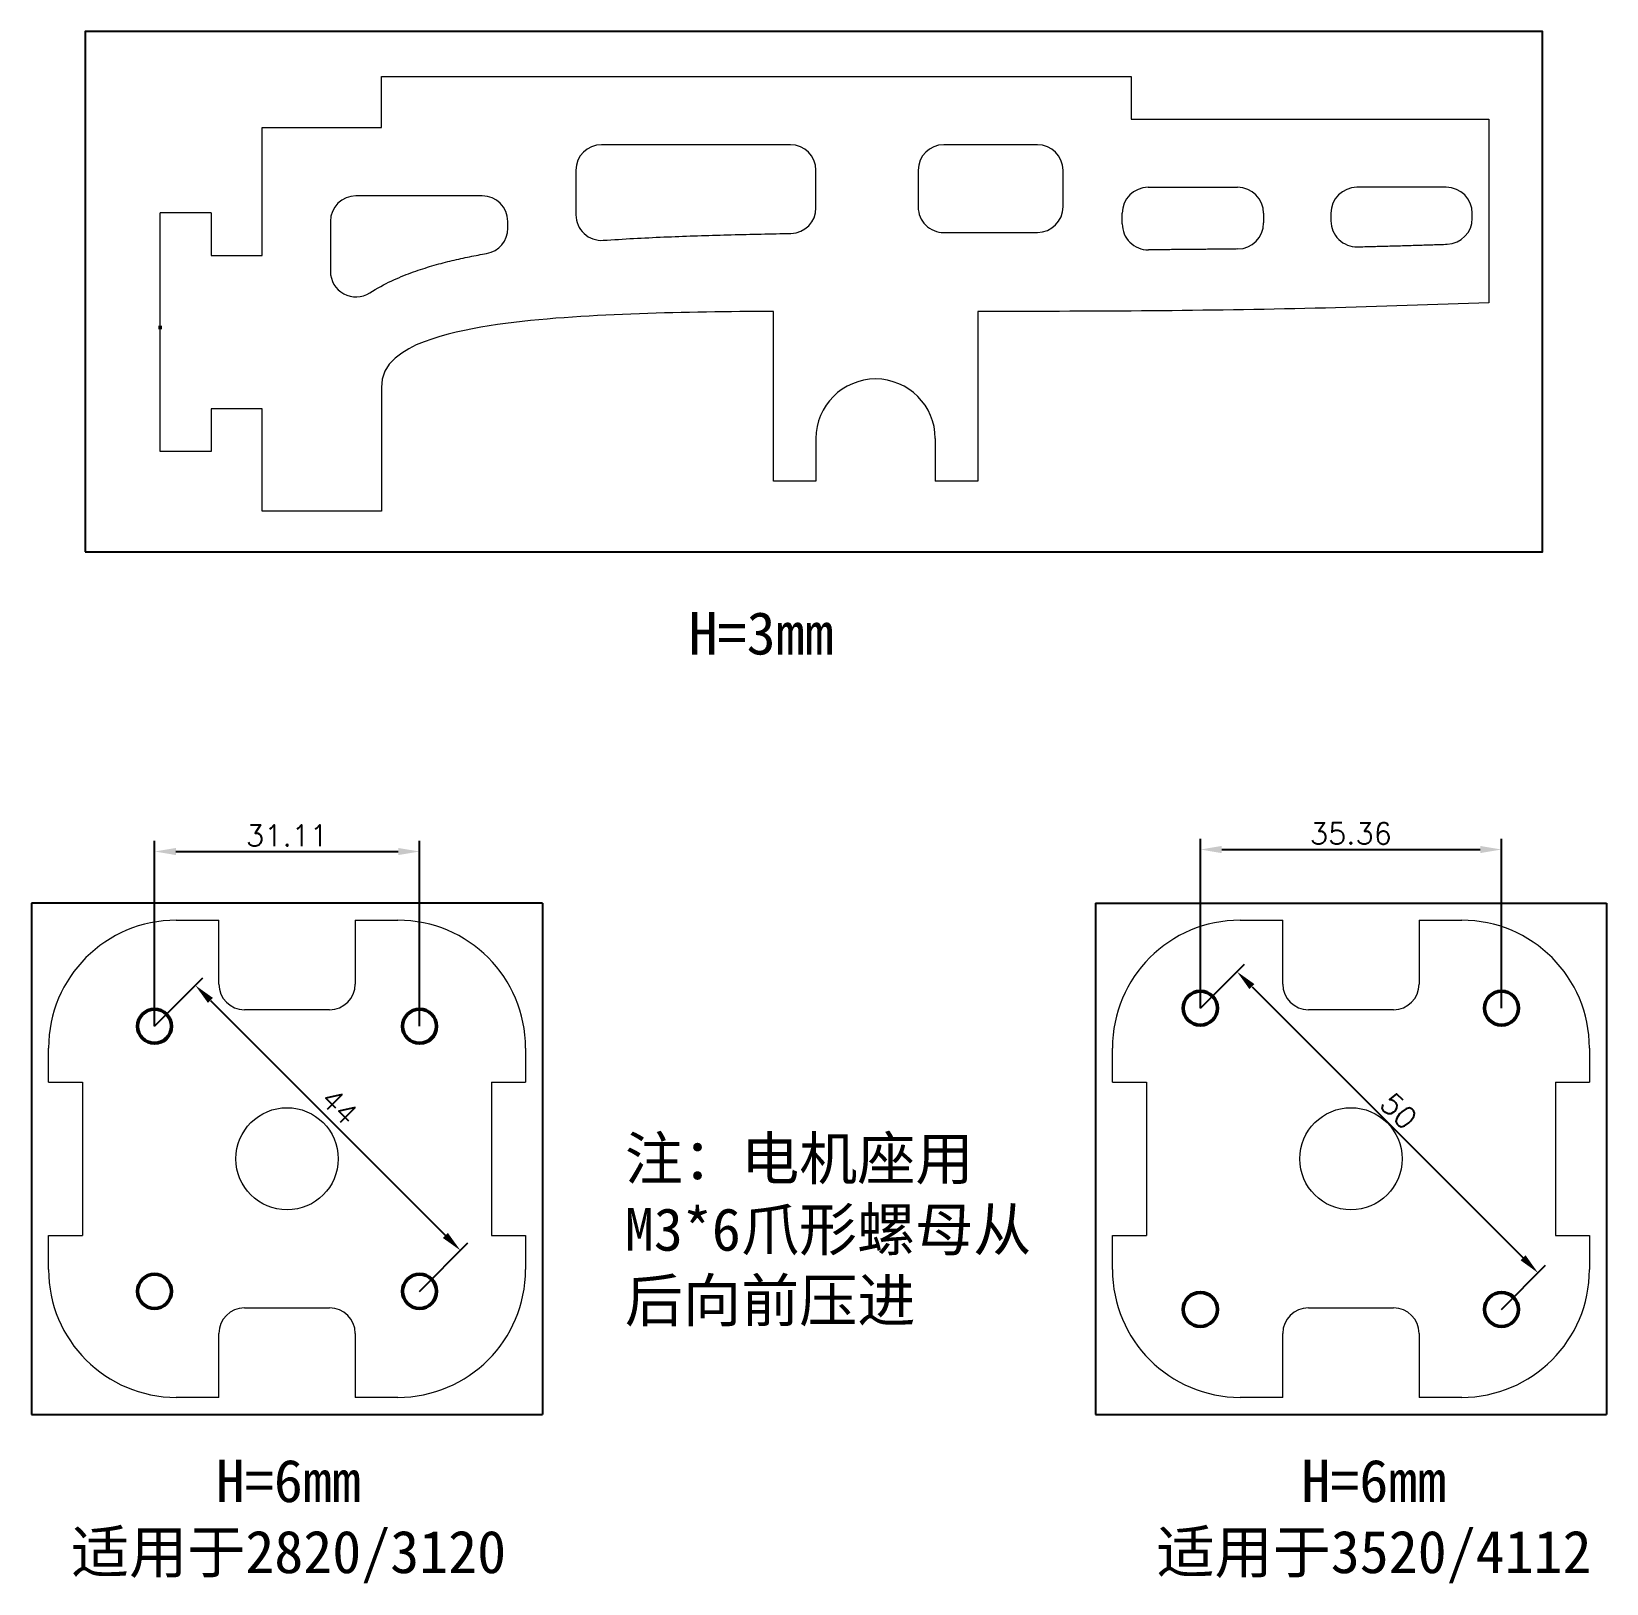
# Model space of a CAD drawing. Header units: millimetres. Extents: x 1780 to 1965, y 1195 to 1377.
import ezdxf

# ---------------------------------------------------------------- set-up
doc = ezdxf.new("R2010")
doc.units = ezdxf.units.MM
doc.layers.add('1粗实线', color=255, linetype='Continuous', lineweight=50)
doc.layers.add('6标注层', color=3, linetype='Continuous', lineweight=25)
doc.styles.get("Standard").update_dxf_attribs({"font": 'txt', "bigfont": 'gbcbig.shx'})
doc.dimstyles.new('ISO-25', dxfattribs={"dimtxt": 2.5, "dimasz": 2.5, "dimexe": 1.25, "dimexo": 0, "dimtad": 1, "dimtoh": 1, "dimdsep": 46, "dimtxsty": 'Standard', "dimcen": 2.5, "dimadec": 0, "dimazin": 0, "dimtfac": 1, "dimtmove": 0, "dimatfit": 3, "dimfxl": 1, "dimarcsym": 0})

# ---------------------------------------------------------------- blocks, each defined once
blk = doc.blocks.new('*D4')
at = {"layer": '6标注层', "color": 0, "lineweight": -2}
for p, q in [((1917.69, 1262.11), (1922.86, 1267.28)), ((1923.75, 1264.63), (1955.57, 1232.81)), ((1953.04, 1226.75), (1958.22, 1231.93))]:
    blk.add_line(p, q, dxfattribs=at)
at = {"layer": '6标注层', "color": 0}
for points in [[(1924.04, 1264.93), (1923.45, 1264.34), (1921.98, 1266.4)], [(1955.86, 1233.11), (1955.27, 1232.52), (1957.33, 1231.04)]]:
    blk.add_solid(points, dxfattribs=at)
at = {"layer": 'Defpoints', "color": 0}
for p in [(1917.69, 1262.11), (1957.33, 1231.04), (1953.04, 1226.75)]:
    blk.add_point(p, dxfattribs=at)
at = {"layer": '6标注层', "color": 0, "insert": (1940.98, 1250.05), "char_height": 2.5, "attachment_point": 5, "rotation": 315}
blk.add_mtext('50', dxfattribs=at)
blk = doc.blocks.new('*D6')
at = {"layer": '6标注层', "color": 0, "lineweight": -2}
for p, q in [((1917.69, 1262.11), (1917.69, 1281.98)), ((1953.04, 1262.11), (1953.04, 1281.98)), ((1920.19, 1280.73), (1950.54, 1280.73))]:
    blk.add_line(p, q, dxfattribs=at)
at = {"layer": '6标注层', "color": 0}
for points in [[(1920.19, 1281.15), (1920.19, 1280.31), (1917.69, 1280.73)], [(1950.54, 1281.15), (1950.54, 1280.31), (1953.04, 1280.73)]]:
    blk.add_solid(points, dxfattribs=at)
at = {"layer": 'Defpoints', "color": 0}
for p in [(1953.04, 1280.73), (1917.69, 1262.11), (1953.04, 1262.11)]:
    blk.add_point(p, dxfattribs=at)
at = {"layer": '6标注层', "color": 0, "insert": (1935.36, 1282.6), "char_height": 2.5, "attachment_point": 5}
blk.add_mtext('35.36', dxfattribs=at)
blk = doc.blocks.new('*D7')
at = {"layer": '6标注层', "color": 0, "lineweight": -2}
for p, q in [((1794.92, 1259.99), (1800.6, 1265.67)), ((1801.48, 1263.02), (1829.06, 1235.44)), ((1826.03, 1228.87), (1831.71, 1234.56))]:
    blk.add_line(p, q, dxfattribs=at)
at = {"layer": '6标注层', "color": 0}
for points in [[(1801.78, 1263.31), (1801.19, 1262.72), (1799.71, 1264.78)], [(1829.35, 1235.73), (1828.76, 1235.14), (1830.83, 1233.67)]]:
    blk.add_solid(points, dxfattribs=at)
at = {"layer": 'Defpoints', "color": 0}
for p in [(1794.92, 1259.99), (1830.83, 1233.67), (1826.03, 1228.87)]:
    blk.add_point(p, dxfattribs=at)
at = {"layer": '6标注层', "color": 0, "insert": (1816.6, 1250.55), "char_height": 2.5, "attachment_point": 5, "rotation": 315}
blk.add_mtext('44', dxfattribs=at)
blk = doc.blocks.new('*D8')
at = {"layer": '6标注层', "color": 0, "lineweight": -2}
for p, q in [((1794.92, 1259.99), (1794.92, 1281.75)), ((1826.03, 1259.99), (1826.03, 1281.75)), ((1797.42, 1280.5), (1823.53, 1280.5))]:
    blk.add_line(p, q, dxfattribs=at)
at = {"layer": '6标注层', "color": 0}
for points in [[(1797.42, 1280.91), (1797.42, 1280.08), (1794.92, 1280.5)], [(1823.53, 1280.91), (1823.53, 1280.08), (1826.03, 1280.5)]]:
    blk.add_solid(points, dxfattribs=at)
at = {"layer": 'Defpoints', "color": 0}
for p in [(1826.03, 1280.5), (1794.92, 1259.99), (1826.03, 1259.99)]:
    blk.add_point(p, dxfattribs=at)
at = {"layer": '6标注层', "color": 0, "insert": (1810.47, 1282.37), "char_height": 2.5, "attachment_point": 5}
blk.add_mtext('31.11', dxfattribs=at)

msp = doc.modelspace()

# ---------------------------------------------------------------- linework, layer by layer
at = {"layer": '1粗实线', "lineweight": 18}
for p, q in [((1821.563, 1371.459), (1865.563, 1371.459)), ((1821.563, 1371.459), (1909.563, 1371.459)), ((1821.563, 1365.459), (1821.563, 1371.459)), ((1909.563, 1371.459), (1909.563, 1366.459)), ((1909.563, 1366.459), (1951.561, 1366.459)), ((1951.561, 1366.459), (1951.561, 1356.037)), ((1951.561, 1366.459), (1951.561, 1344.915)), ((1807.563, 1365.459), (1821.563, 1365.459)), ((1807.563, 1350.459), (1807.563, 1365.459)), ((1869.563, 1363.459), (1847.389, 1363.459)), ((1898.563, 1363.459), (1887.563, 1363.459)), ((1844.389, 1360.459), (1844.389, 1355.228)), ((1872.563, 1356.045), (1872.563, 1360.459)), ((1884.563, 1360.459), (1884.563, 1356.147)), ((1901.563, 1356.169), (1901.563, 1360.459)), ((1833.389, 1357.459), (1818.563, 1357.459)), ((1911.563, 1358.459), (1922.061, 1358.459)), ((1946.561, 1358.459), (1936.061, 1358.459)), ((1801.563, 1355.459), (1795.563, 1355.459)), ((1795.563, 1327.459), (1795.563, 1355.459)), ((1795.563, 1342.209), (1795.563, 1355.459)), ((1801.563, 1355.459), (1801.563, 1350.459)), ((1908.513, 1354.17), (1908.513, 1355.409)), ((1925.111, 1355.409), (1925.111, 1354.269)), ((1933.011, 1355.409), (1933.011, 1354.521)), ((1949.611, 1354.824), (1949.611, 1355.409)), ((1815.563, 1354.459), (1815.563, 1348.594)), ((1836.389, 1353.645), (1836.389, 1354.459)), ((1847.596, 1352.235), (1848.042, 1352.265)), ((1848.042, 1352.265), (1848.489, 1352.295)), ((1848.489, 1352.295), (1848.935, 1352.323)), ((1848.935, 1352.323), (1849.38, 1352.351)), ((1849.38, 1352.351), (1849.826, 1352.378)), ((1849.826, 1352.378), (1850.271, 1352.404)), ((1850.271, 1352.404), (1850.715, 1352.43)), ((1850.715, 1352.43), (1851.159, 1352.454)), ((1851.159, 1352.454), (1851.603, 1352.478)), ((1851.603, 1352.478), (1852.047, 1352.501)), ((1852.047, 1352.501), (1852.49, 1352.524)), ((1852.49, 1352.524), (1852.933, 1352.546)), ((1852.933, 1352.546), (1853.376, 1352.567)), ((1853.376, 1352.567), (1853.819, 1352.588)), ((1853.819, 1352.588), (1854.261, 1352.608)), ((1854.261, 1352.608), (1854.703, 1352.627)), ((1854.703, 1352.627), (1855.145, 1352.646)), ((1855.145, 1352.646), (1855.586, 1352.664)), ((1855.586, 1352.664), (1856.027, 1352.682)), ((1856.027, 1352.682), (1856.469, 1352.699)), ((1856.469, 1352.699), (1856.91, 1352.716)), ((1856.91, 1352.716), (1857.35, 1352.732)), ((1857.35, 1352.732), (1857.791, 1352.747)), ((1857.791, 1352.747), (1858.231, 1352.763)), ((1858.231, 1352.763), (1858.671, 1352.777)), ((1858.671, 1352.777), (1859.111, 1352.792)), ((1859.111, 1352.792), (1859.551, 1352.805)), ((1859.551, 1352.805), (1859.991, 1352.819)), ((1859.991, 1352.819), (1860.43, 1352.832)), ((1860.43, 1352.832), (1860.869, 1352.844)), ((1860.869, 1352.844), (1861.308, 1352.856)), ((1861.308, 1352.856), (1861.746, 1352.868)), ((1861.746, 1352.868), (1862.184, 1352.879)), ((1862.184, 1352.879), (1862.622, 1352.89)), ((1862.622, 1352.89), (1863.06, 1352.901)), ((1863.06, 1352.901), (1863.498, 1352.911)), ((1863.498, 1352.911), (1863.936, 1352.921)), ((1863.936, 1352.921), (1864.374, 1352.931)), ((1864.374, 1352.931), (1864.812, 1352.941)), ((1864.812, 1352.941), (1865.249, 1352.95)), ((1865.249, 1352.95), (1865.687, 1352.96)), ((1865.687, 1352.96), (1866.125, 1352.969)), ((1866.125, 1352.969), (1866.563, 1352.979)), ((1866.563, 1352.979), (1867.001, 1352.988)), ((1867.001, 1352.988), (1867.439, 1352.998)), ((1867.439, 1352.998), (1867.877, 1353.008)), ((1867.877, 1353.008), (1868.315, 1353.017)), ((1868.315, 1353.017), (1868.753, 1353.027)), ((1868.753, 1353.027), (1869.191, 1353.036)), ((1869.191, 1353.036), (1869.629, 1353.046)), ((1887.57, 1353.147), (1887.791, 1353.148)), ((1887.791, 1353.148), (1888.011, 1353.148)), ((1888.011, 1353.148), (1888.231, 1353.149)), ((1888.231, 1353.149), (1888.451, 1353.149)), ((1888.451, 1353.149), (1888.671, 1353.15)), ((1888.671, 1353.15), (1888.891, 1353.15)), ((1888.891, 1353.15), (1889.112, 1353.151)), ((1889.112, 1353.151), (1889.332, 1353.151)), ((1889.332, 1353.151), (1889.552, 1353.152)), ((1889.552, 1353.152), (1889.772, 1353.152)), ((1889.772, 1353.152), (1889.992, 1353.153)), ((1889.992, 1353.153), (1890.213, 1353.153)), ((1890.213, 1353.153), (1890.433, 1353.154)), ((1890.433, 1353.154), (1890.653, 1353.154)), ((1890.653, 1353.154), (1890.873, 1353.154)), ((1890.873, 1353.154), (1891.093, 1353.155)), ((1891.093, 1353.155), (1891.314, 1353.155)), ((1891.314, 1353.155), (1891.534, 1353.156)), ((1891.534, 1353.156), (1891.754, 1353.156)), ((1891.754, 1353.156), (1891.974, 1353.156)), ((1891.974, 1353.156), (1892.194, 1353.157)), ((1892.194, 1353.157), (1892.414, 1353.157)), ((1892.414, 1353.157), (1892.634, 1353.158)), ((1892.634, 1353.158), (1892.854, 1353.158)), ((1892.854, 1353.158), (1893.074, 1353.158)), ((1893.074, 1353.158), (1893.294, 1353.159)), ((1893.294, 1353.159), (1893.514, 1353.159)), ((1893.514, 1353.159), (1893.734, 1353.16)), ((1893.734, 1353.16), (1893.954, 1353.16)), ((1893.954, 1353.16), (1894.174, 1353.16)), ((1894.174, 1353.16), (1894.394, 1353.161)), ((1894.394, 1353.161), (1894.614, 1353.161)), ((1894.614, 1353.161), (1894.834, 1353.162)), ((1894.834, 1353.162), (1895.054, 1353.162)), ((1895.054, 1353.162), (1895.274, 1353.162)), ((1895.274, 1353.162), (1895.493, 1353.163)), ((1895.493, 1353.163), (1895.713, 1353.163)), ((1895.713, 1353.163), (1895.933, 1353.163)), ((1895.933, 1353.163), (1896.153, 1353.164)), ((1896.153, 1353.164), (1896.373, 1353.164)), ((1896.373, 1353.164), (1896.592, 1353.165)), ((1896.592, 1353.165), (1896.812, 1353.165)), ((1896.812, 1353.165), (1897.032, 1353.166)), ((1897.032, 1353.166), (1897.252, 1353.166)), ((1897.252, 1353.166), (1897.471, 1353.166)), ((1897.471, 1353.166), (1897.691, 1353.167)), ((1897.691, 1353.167), (1897.911, 1353.167)), ((1897.911, 1353.167), (1898.131, 1353.168)), ((1898.131, 1353.168), (1898.35, 1353.168)), ((1898.35, 1353.168), (1898.57, 1353.169)), ((1939.082, 1351.547), (1939.292, 1351.552)), ((1939.292, 1351.552), (1939.503, 1351.558)), ((1939.503, 1351.558), (1939.714, 1351.564)), ((1939.714, 1351.564), (1939.924, 1351.569)), ((1939.924, 1351.569), (1940.135, 1351.575)), ((1940.135, 1351.575), (1940.345, 1351.581)), ((1940.345, 1351.581), (1940.556, 1351.587)), ((1940.556, 1351.587), (1940.766, 1351.593)), ((1940.766, 1351.593), (1940.977, 1351.599)), ((1940.977, 1351.599), (1941.188, 1351.605)), ((1941.188, 1351.605), (1941.398, 1351.611)), ((1941.398, 1351.611), (1941.609, 1351.617)), ((1941.609, 1351.617), (1941.819, 1351.623)), ((1941.819, 1351.623), (1942.03, 1351.629)), ((1942.03, 1351.629), (1942.241, 1351.635)), ((1942.241, 1351.635), (1942.451, 1351.642)), ((1942.451, 1351.642), (1942.662, 1351.648)), ((1942.662, 1351.648), (1942.872, 1351.654)), ((1942.872, 1351.654), (1943.083, 1351.661)), ((1943.083, 1351.661), (1943.293, 1351.667)), ((1943.293, 1351.667), (1943.504, 1351.674)), ((1943.504, 1351.674), (1943.715, 1351.68)), ((1943.715, 1351.68), (1943.925, 1351.687)), ((1943.925, 1351.687), (1944.136, 1351.694)), ((1944.136, 1351.694), (1944.346, 1351.7)), ((1944.346, 1351.7), (1944.557, 1351.707)), ((1944.557, 1351.707), (1944.767, 1351.714)), ((1944.767, 1351.714), (1944.978, 1351.72)), ((1944.978, 1351.72), (1945.189, 1351.727)), ((1945.189, 1351.727), (1945.399, 1351.734)), ((1945.399, 1351.734), (1945.61, 1351.741)), ((1945.61, 1351.741), (1945.82, 1351.748)), ((1945.82, 1351.748), (1946.031, 1351.755)), ((1946.031, 1351.755), (1946.241, 1351.762)), ((1946.241, 1351.762), (1946.452, 1351.769)), ((1946.452, 1351.769), (1946.663, 1351.776)), ((1801.563, 1350.459), (1807.563, 1350.459)), ((1829.071, 1349.667), (1829.332, 1349.733)), ((1829.332, 1349.733), (1829.592, 1349.797)), ((1829.592, 1349.797), (1829.851, 1349.86)), ((1829.851, 1349.86), (1830.11, 1349.921)), ((1830.11, 1349.921), (1830.368, 1349.981)), ((1830.368, 1349.981), (1830.625, 1350.04)), ((1830.625, 1350.04), (1830.882, 1350.097)), ((1830.882, 1350.097), (1831.138, 1350.152)), ((1831.138, 1350.152), (1831.393, 1350.207)), ((1831.393, 1350.207), (1831.647, 1350.26)), ((1831.647, 1350.26), (1831.901, 1350.312)), ((1831.901, 1350.312), (1832.154, 1350.363)), ((1832.154, 1350.363), (1832.406, 1350.413)), ((1832.406, 1350.413), (1832.658, 1350.461)), ((1832.658, 1350.461), (1832.909, 1350.509)), ((1832.909, 1350.509), (1833.159, 1350.555)), ((1833.159, 1350.555), (1833.408, 1350.601)), ((1833.408, 1350.601), (1833.657, 1350.646)), ((1833.657, 1350.646), (1833.905, 1350.689)), ((1911.794, 1351.121), (1911.583, 1351.12)), ((1912.004, 1351.123), (1911.794, 1351.121)), ((1912.214, 1351.124), (1912.004, 1351.123)), ((1912.425, 1351.126), (1912.214, 1351.124)), ((1912.635, 1351.127), (1912.425, 1351.126)), ((1912.845, 1351.129), (1912.635, 1351.127)), ((1913.056, 1351.13), (1912.845, 1351.129)), ((1913.266, 1351.132), (1913.056, 1351.13)), ((1913.476, 1351.133), (1913.266, 1351.132)), ((1913.687, 1351.135), (1913.476, 1351.133)), ((1913.897, 1351.136), (1913.687, 1351.135)), ((1914.107, 1351.138), (1913.897, 1351.136)), ((1914.318, 1351.14), (1914.107, 1351.138)), ((1914.528, 1351.141), (1914.318, 1351.14)), ((1914.738, 1351.143), (1914.528, 1351.141)), ((1914.949, 1351.145), (1914.738, 1351.143)), ((1915.159, 1351.146), (1914.949, 1351.145)), ((1915.369, 1351.148), (1915.159, 1351.146)), ((1915.579, 1351.15), (1915.369, 1351.148)), ((1915.79, 1351.152), (1915.579, 1351.15)), ((1916, 1351.154), (1915.79, 1351.152)), ((1916.21, 1351.156), (1916, 1351.154)), ((1916.421, 1351.157), (1916.21, 1351.156)), ((1916.631, 1351.159), (1916.421, 1351.157)), ((1916.841, 1351.161), (1916.631, 1351.159)), ((1917.052, 1351.163), (1916.841, 1351.161)), ((1917.262, 1351.165), (1917.052, 1351.163)), ((1917.472, 1351.167), (1917.262, 1351.165)), ((1917.683, 1351.169), (1917.472, 1351.167)), ((1917.893, 1351.172), (1917.683, 1351.169)), ((1918.103, 1351.174), (1917.893, 1351.172)), ((1918.314, 1351.176), (1918.103, 1351.174)), ((1918.524, 1351.178), (1918.314, 1351.176)), ((1918.734, 1351.18), (1918.524, 1351.178)), ((1918.945, 1351.182), (1918.734, 1351.18)), ((1919.155, 1351.185), (1918.945, 1351.182)), ((1919.365, 1351.187), (1919.155, 1351.185)), ((1919.576, 1351.189), (1919.365, 1351.187)), ((1919.786, 1351.192), (1919.576, 1351.189)), ((1919.996, 1351.194), (1919.786, 1351.192)), ((1920.207, 1351.196), (1919.996, 1351.194)), ((1920.417, 1351.199), (1920.207, 1351.196)), ((1920.627, 1351.201), (1920.417, 1351.199)), ((1920.838, 1351.204), (1920.627, 1351.201)), ((1921.048, 1351.206), (1920.838, 1351.204)), ((1921.258, 1351.209), (1921.048, 1351.206)), ((1921.469, 1351.211), (1921.258, 1351.209)), ((1921.679, 1351.214), (1921.469, 1351.211)), ((1921.889, 1351.216), (1921.679, 1351.214)), ((1922.099, 1351.219), (1921.889, 1351.216)), ((1936.133, 1351.472), (1936.344, 1351.477)), ((1936.344, 1351.477), (1936.554, 1351.482)), ((1936.554, 1351.482), (1936.765, 1351.488)), ((1936.765, 1351.488), (1936.976, 1351.493)), ((1936.976, 1351.493), (1937.186, 1351.498)), ((1937.186, 1351.498), (1937.397, 1351.503)), ((1937.397, 1351.503), (1937.607, 1351.508)), ((1937.607, 1351.508), (1937.818, 1351.514)), ((1937.818, 1351.514), (1938.029, 1351.519)), ((1938.029, 1351.519), (1938.239, 1351.524)), ((1938.239, 1351.524), (1938.45, 1351.53)), ((1938.45, 1351.53), (1938.661, 1351.535)), ((1938.661, 1351.535), (1938.871, 1351.541)), ((1938.871, 1351.541), (1939.082, 1351.547)), ((1823.583, 1347.851), (1823.875, 1347.974)), ((1823.875, 1347.974), (1824.165, 1348.092)), ((1824.165, 1348.092), (1824.453, 1348.207)), ((1824.453, 1348.207), (1824.739, 1348.317)), ((1824.739, 1348.317), (1825.023, 1348.423)), ((1825.023, 1348.423), (1825.303, 1348.525)), ((1825.303, 1348.525), (1825.582, 1348.623)), ((1825.582, 1348.623), (1825.857, 1348.718)), ((1825.857, 1348.718), (1826.131, 1348.81)), ((1826.131, 1348.81), (1826.404, 1348.9)), ((1826.404, 1348.9), (1826.675, 1348.986)), ((1826.675, 1348.986), (1826.945, 1349.07)), ((1826.945, 1349.07), (1827.214, 1349.152)), ((1827.214, 1349.152), (1827.482, 1349.232)), ((1827.482, 1349.232), (1827.75, 1349.309)), ((1827.75, 1349.309), (1828.016, 1349.385)), ((1828.016, 1349.385), (1828.281, 1349.458)), ((1828.281, 1349.458), (1828.546, 1349.529)), ((1828.546, 1349.529), (1828.809, 1349.599)), ((1828.809, 1349.599), (1829.071, 1349.667)), ((1820.186, 1346.071), (1820.512, 1346.276)), ((1820.512, 1346.276), (1820.835, 1346.47)), ((1820.835, 1346.47), (1821.153, 1346.655)), ((1821.153, 1346.655), (1821.468, 1346.83)), ((1821.468, 1346.83), (1821.78, 1346.997)), ((1821.78, 1346.997), (1822.089, 1347.156)), ((1822.089, 1347.156), (1822.394, 1347.307)), ((1822.394, 1347.307), (1822.696, 1347.452)), ((1822.696, 1347.452), (1822.994, 1347.591)), ((1822.994, 1347.591), (1823.289, 1347.723)), ((1823.289, 1347.723), (1823.583, 1347.851)), ((1926.368, 1344.156), (1925.168, 1344.133)), ((1927.568, 1344.18), (1926.368, 1344.156)), ((1928.768, 1344.205), (1927.568, 1344.18)), ((1929.968, 1344.232), (1928.768, 1344.205)), ((1931.168, 1344.26), (1929.968, 1344.232)), ((1932.368, 1344.289), (1931.168, 1344.26)), ((1933.567, 1344.32), (1932.368, 1344.289)), ((1934.767, 1344.353), (1933.567, 1344.32)), ((1935.967, 1344.386), (1934.767, 1344.353)), ((1937.167, 1344.422), (1935.967, 1344.386)), ((1938.366, 1344.458), (1937.167, 1344.422)), ((1939.566, 1344.496), (1938.366, 1344.458)), ((1940.766, 1344.536), (1939.566, 1344.496)), ((1941.965, 1344.576), (1940.766, 1344.536)), ((1943.165, 1344.616), (1941.965, 1344.576)), ((1944.364, 1344.658), (1943.165, 1344.616)), ((1945.564, 1344.7), (1944.364, 1344.658)), ((1946.763, 1344.743), (1945.564, 1344.7)), ((1947.962, 1344.786), (1946.763, 1344.743)), ((1949.162, 1344.829), (1947.962, 1344.786)), ((1950.361, 1344.872), (1949.162, 1344.829)), ((1951.561, 1344.915), (1950.361, 1344.872)), ((1835.162, 1342.339), (1834.189, 1342.192)), ((1836.136, 1342.473), (1835.162, 1342.339)), ((1837.112, 1342.597), (1836.136, 1342.473)), ((1838.09, 1342.71), (1837.112, 1342.597)), ((1839.068, 1342.814), (1838.09, 1342.71)), ((1840.047, 1342.91), (1839.068, 1342.814)), ((1841.026, 1342.999), (1840.047, 1342.91)), ((1842.007, 1343.081), (1841.026, 1342.999)), ((1842.987, 1343.157), (1842.007, 1343.081)), ((1843.969, 1343.227), (1842.987, 1343.157)), ((1844.95, 1343.291), (1843.969, 1343.227)), ((1845.932, 1343.35), (1844.95, 1343.291)), ((1846.914, 1343.405), (1845.932, 1343.35)), ((1847.897, 1343.455), (1846.914, 1343.405)), ((1848.879, 1343.502), (1847.897, 1343.455)), ((1849.862, 1343.545), (1848.879, 1343.502)), ((1850.845, 1343.584), (1849.862, 1343.545)), ((1851.828, 1343.621), (1850.845, 1343.584)), ((1852.811, 1343.654), (1851.828, 1343.621)), ((1853.794, 1343.684), (1852.811, 1343.654)), ((1854.777, 1343.712), (1853.794, 1343.684)), ((1855.761, 1343.737), (1854.777, 1343.712)), ((1856.744, 1343.759), (1855.761, 1343.737)), ((1857.728, 1343.78), (1856.744, 1343.759)), ((1858.711, 1343.799), (1857.728, 1343.78)), ((1859.695, 1343.816), (1858.711, 1343.799)), ((1860.678, 1343.831), (1859.695, 1343.816)), ((1861.662, 1343.845), (1860.678, 1343.831)), ((1862.645, 1343.857), (1861.662, 1343.845)), ((1863.629, 1343.868), (1862.645, 1343.857)), ((1864.613, 1343.877), (1863.629, 1343.868)), ((1865.596, 1343.885), (1864.613, 1343.877)), ((1866.58, 1343.892), (1865.596, 1343.885)), ((1867.563, 1343.898), (1866.58, 1343.892)), ((1867.563, 1323.959), (1867.563, 1343.898)), ((1892.764, 1343.895), (1891.563, 1343.897)), ((1891.563, 1343.897), (1891.563, 1323.959)), ((1893.964, 1343.894), (1892.764, 1343.895)), ((1895.164, 1343.893), (1893.964, 1343.894)), ((1896.364, 1343.893), (1895.164, 1343.893)), ((1897.565, 1343.894), (1896.364, 1343.893)), ((1898.765, 1343.895), (1897.565, 1343.894)), ((1899.965, 1343.897), (1898.765, 1343.895)), ((1901.165, 1343.9), (1899.965, 1343.897)), ((1902.365, 1343.903), (1901.165, 1343.9)), ((1903.566, 1343.907), (1902.365, 1343.903)), ((1904.766, 1343.912), (1903.566, 1343.907)), ((1905.966, 1343.917), (1904.766, 1343.912)), ((1907.166, 1343.923), (1905.966, 1343.917)), ((1908.366, 1343.93), (1907.166, 1343.923)), ((1909.567, 1343.938), (1908.366, 1343.93)), ((1910.767, 1343.946), (1909.567, 1343.938)), ((1911.967, 1343.956), (1910.767, 1343.946)), ((1913.167, 1343.966), (1911.967, 1343.956)), ((1914.367, 1343.978), (1913.167, 1343.966)), ((1915.567, 1343.991), (1914.367, 1343.978)), ((1916.768, 1344.005), (1915.567, 1343.991)), ((1917.968, 1344.02), (1916.768, 1344.005)), ((1919.168, 1344.036), (1917.968, 1344.02)), ((1920.368, 1344.053), (1919.168, 1344.036)), ((1921.568, 1344.071), (1920.368, 1344.053)), ((1922.768, 1344.091), (1921.568, 1344.071)), ((1923.968, 1344.111), (1922.768, 1344.091)), ((1925.168, 1344.133), (1923.968, 1344.111)), ((1827.486, 1340.652), (1826.559, 1340.323)), ((1828.424, 1340.948), (1827.486, 1340.652)), ((1829.371, 1341.214), (1828.424, 1340.948)), ((1830.326, 1341.451), (1829.371, 1341.214)), ((1831.286, 1341.664), (1830.326, 1341.451)), ((1832.251, 1341.856), (1831.286, 1341.664)), ((1833.219, 1342.031), (1832.251, 1341.856)), ((1834.189, 1342.192), (1833.219, 1342.031)), ((1823.933, 1338.994), (1823.149, 1338.4)), ((1824.769, 1339.511), (1823.933, 1338.994)), ((1825.649, 1339.95), (1824.769, 1339.511)), ((1826.559, 1340.323), (1825.649, 1339.95)), ((1821.933, 1336.874), (1821.629, 1335.941)), ((1822.455, 1337.705), (1821.933, 1336.874)), ((1823.149, 1338.4), (1822.455, 1337.705)), ((1821.629, 1335.941), (1821.564, 1334.962)), ((1821.564, 1334.962), (1821.564, 1320.459)), ((1801.563, 1332.459), (1801.563, 1327.459)), ((1807.563, 1332.459), (1801.563, 1332.459)), ((1807.563, 1320.459), (1807.563, 1332.459)), ((1872.563, 1328.959), (1872.563, 1323.959)), ((1886.563, 1328.959), (1886.563, 1323.959)), ((1801.563, 1327.459), (1795.563, 1327.459)), ((1872.563, 1323.959), (1867.563, 1323.959)), ((1891.563, 1323.959), (1886.563, 1323.959)), ((1821.564, 1320.459), (1807.563, 1320.459)), ((1797.474, 1272.431), (1802.474, 1272.431)), ((1802.474, 1264.931), (1802.474, 1272.431)), ((1818.474, 1272.431), (1818.474, 1264.931)), ((1818.474, 1272.431), (1823.474, 1272.431)), ((1922.364, 1272.431), (1927.364, 1272.431)), ((1927.364, 1264.931), (1927.364, 1272.431)), ((1943.364, 1272.431), (1943.364, 1264.931)), ((1943.364, 1272.431), (1948.364, 1272.431)), ((1815.474, 1261.931), (1805.474, 1261.931)), ((1940.364, 1261.931), (1930.364, 1261.931)), ((1782.474, 1253.431), (1782.474, 1257.431)), ((1838.474, 1257.431), (1838.474, 1253.431)), ((1907.364, 1253.431), (1907.364, 1257.431)), ((1963.364, 1257.431), (1963.364, 1253.431)), ((1782.474, 1253.431), (1786.474, 1253.431)), ((1786.474, 1253.431), (1786.474, 1235.431)), ((1834.474, 1253.431), (1838.474, 1253.431)), ((1834.474, 1253.431), (1834.474, 1235.431)), ((1907.364, 1253.431), (1911.364, 1253.431)), ((1911.364, 1253.431), (1911.364, 1235.431)), ((1959.364, 1253.431), (1963.364, 1253.431)), ((1959.364, 1253.431), (1959.364, 1235.431)), ((1782.474, 1235.431), (1786.474, 1235.431)), ((1782.474, 1231.431), (1782.474, 1235.431)), ((1834.474, 1235.431), (1838.474, 1235.431)), ((1838.474, 1235.431), (1838.474, 1231.431)), ((1907.364, 1235.431), (1911.364, 1235.431)), ((1907.364, 1231.431), (1907.364, 1235.431)), ((1959.364, 1235.431), (1963.364, 1235.431)), ((1963.364, 1235.431), (1963.364, 1231.431)), ((1805.474, 1226.931), (1815.474, 1226.931)), ((1930.364, 1226.931), (1940.364, 1226.931)), ((1802.474, 1216.431), (1802.474, 1223.931)), ((1818.474, 1223.931), (1818.474, 1216.431)), ((1927.364, 1216.431), (1927.364, 1223.931)), ((1943.364, 1223.931), (1943.364, 1216.431)), ((1802.474, 1216.431), (1797.474, 1216.431)), ((1823.474, 1216.431), (1818.474, 1216.431)), ((1927.364, 1216.431), (1922.364, 1216.431)), ((1948.364, 1216.431), (1943.364, 1216.431))]:
    msp.add_line(p, q, dxfattribs=at)
at = {"layer": '1粗实线'}
msp.add_line((1795.563, 1342.209), (1795.563, 1341.809), dxfattribs=at)
for centre in [(1917.687, 1262.108), (1953.042, 1262.108), (1794.917, 1259.987), (1826.03, 1259.987), (1794.917, 1228.874), (1826.03, 1228.874), (1917.687, 1226.753), (1953.042, 1226.753)]:
    msp.add_circle(centre, 2, dxfattribs=at)
at = {"layer": '1粗实线', "lineweight": 18}
for centre in [(1810.474, 1244.431), (1935.364, 1244.431)]:
    msp.add_circle(centre, 6, dxfattribs=at)
for centre, radius, start, end in [((1847.389, 1360.459), 3, 90, 180), ((1869.563, 1360.459), 3, 0, 90), ((1887.563, 1360.459), 3, 90, 180), ((1898.563, 1360.459), 3, 0, 90), ((1818.563, 1354.459), 3, 90, 180), ((1833.389, 1354.459), 3, 0, 90), ((1911.563, 1355.409), 3.05, 90, 180), ((1922.061, 1355.409), 3.05, 0, 90), ((1936.061, 1355.409), 3.05, 90, 180), ((1946.561, 1355.409), 3.05, 0, 90), ((1869.563, 1356.045), 3, 271.25066, 0), ((1887.563, 1356.147), 3, 180.00007, 270.13274), ((1898.563, 1356.169), 3, 270.12191, 0), ((1833.389, 1353.645), 3, 279.91042, 0), ((1847.389, 1355.228), 3, 180, 273.94981), ((1911.563, 1354.17), 3.05, 180, 270.37135), ((1922.061, 1354.269), 3.05, 270.72724, 0), ((1936.061, 1354.521), 3.05, 180, 271.36129), ((1946.561, 1354.824), 3.05, 271.91283, 0), ((1818.563, 1348.594), 3, 180, 302.74998), ((1879.563, 1328.959), 7, 360, 180), ((1797.474, 1257.431), 15, 90, 180), ((1823.474, 1257.431), 15, 0, 90), ((1922.364, 1257.431), 15, 90, 180), ((1948.364, 1257.431), 15, 0, 90), ((1805.474, 1264.931), 3, 180, 270), ((1815.474, 1264.931), 3, 270, 0), ((1930.364, 1264.931), 3, 180, 270), ((1940.364, 1264.931), 3, 270, 0), ((1797.474, 1231.431), 15, 180, 270), ((1823.474, 1231.431), 15, 270, 0), ((1922.364, 1231.431), 15, 180, 270), ((1948.364, 1231.431), 15, 270, 0), ((1805.474, 1223.931), 3, 90, 180), ((1815.474, 1223.931), 3, 0, 90), ((1930.364, 1223.931), 3, 90, 180), ((1940.364, 1223.931), 3, 0, 90)]:
    msp.add_arc(centre, radius, start, end, dxfattribs=at)
at = {"layer": '6标注层'}
for p, q in [((1780.474, 1274.431), (1780.474, 1214.431)), ((1840.474, 1274.431), (1780.474, 1274.431)), ((1840.474, 1274.431), (1840.474, 1214.431)), ((1905.364, 1274.431), (1965.364, 1274.431)), ((1905.364, 1274.431), (1905.364, 1214.431)), ((1965.364, 1274.431), (1965.364, 1214.431)), ((1780.474, 1214.431), (1840.474, 1214.431)), ((1905.364, 1214.431), (1965.364, 1214.431))]:
    msp.add_line(p, q, dxfattribs=at)
msp.add_lwpolyline([(1786.772, 1315.667), (1957.864, 1315.667), (1957.864, 1376.745), (1786.772, 1376.745)], close=True, dxfattribs=at)

# ---------------------------------------------------------------- texts
at = {"layer": '6标注层', "char_height": 5, "attachment_point": 1}
for s, insert, width in [('{\\fSimSun|b0|i0|c134|p2;H=3mm}', (1857.621, 1308.619), 38.02359), ('{\\fSimSun|b0|i0|c134|p2;     H=6mm\\P适用于2820/3120}', (1785.116, 1209.134), 53.0242), ('{\\fSimSun|b0|i0|c134|p2;     H=6mm\\P适用于3520/4112}', (1912.539, 1209.134), 57.10898)]:
    msp.add_mtext(s, dxfattribs=dict(at, insert=insert, width=width))
at = {"layer": '6标注层', "color": 1, "insert": (1850.135, 1246.977), "char_height": 5, "width": 53.0242, "attachment_point": 1}
msp.add_mtext('{\\fSimSun|b0|i0|c134|p2;注：电机座用M3*6爪形螺母从后向前压进}', dxfattribs=at)

# ---------------------------------------------------------------- dimensions: what is measured, and where the dimension line sits
at = {"layer": '6标注层'}
for p1, p2, distance, picture, middle in [((1794.917, 1259.987), (1826.03, 1259.987), 20.51, '*D8', (1810.474, 1282.372)), ((1917.687, 1262.108), (1953.042, 1226.753), 6.069, '*D4', (1940.982, 1250.048)), ((1794.917, 1259.987), (1826.03, 1228.874), 6.784, '*D7', (1816.597, 1250.554))]:
    dim = msp.add_aligned_dim(p1=p1, p2=p2, distance=distance, dimstyle='ISO-25', dxfattribs=at)
    dim.commit()
    dim.dimension.update_dxf_attribs({"geometry": picture, "text_midpoint": middle})
dim = msp.add_linear_dim(base=(1953.0421, 1280.729), p1=(1917.6868, 1262.1083), p2=(1953.0421, 1262.1083), dimstyle='ISO-25', dxfattribs=at)
dim.commit()
dim.dimension.update_dxf_attribs({"geometry": '*D6', "text_midpoint": (1935.3644, 1282.604)})

doc.saveas('drawing.dxf')
